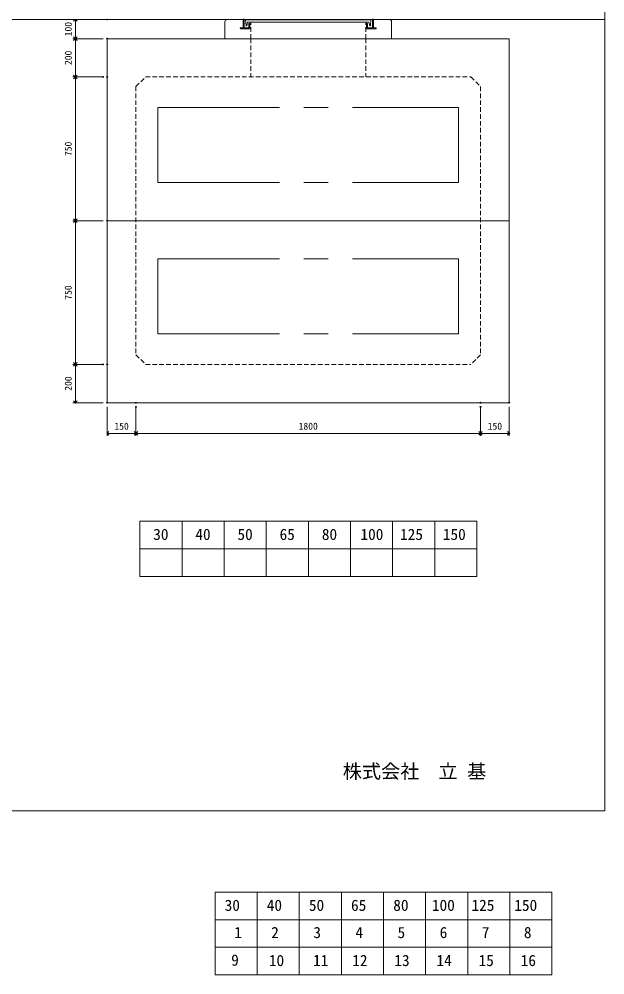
# Model space of a CAD drawing. Units: millimetres, scale not verified. Extents: x -9756 to 9755, y -4704 to 4703.
# Drawn here: x 6695 to 9755, y -4704 to 285 of the extents above; entities that cross this region are included whole.
import ezdxf
from ezdxf.enums import TextEntityAlignment as Align

# ---------------------------------------------------------------- set-up
doc = ezdxf.new("R2010")
doc.units = ezdxf.units.MM
doc.header["$LTSCALE"] = 20
doc.header["$PDMODE"] = 32
doc.header["$PDSIZE"] = 4
doc.linetypes.add('DASHED1', pattern=[1.8, 1.2, -0.6])
doc.linetypes.add('USER2', pattern=[50.8, 31.75, -6.35, 6.35, -6.35])
for name, color, linetype, lineweight in [('0-0_0', 7, 'Continuous', 5), ('0-2_waku', 7, 'Continuous', 18), ('0-3_gaikei', 7, 'Continuous', 18), ('0-4_kakure', 7, 'DASHED1', 5), ('0-5_sunpou', 7, 'Continuous', 5), ('0-A_futa', 3, 'Continuous', 18), ('0-B_GL', 4, 'Continuous', 18), ('0-D_文字１', 7, 'Continuous', 18), ('1-2_uchigawa2', 6, 'USER2', 18), ('1-4_文字２', 7, 'Continuous', 5)]:
    doc.layers.add(name, color=color, linetype=linetype, lineweight=lineweight)
doc.layers.add('0-1_Defpoints', color=7, linetype='Continuous')
doc.styles.add('ＭＳ ゴシック', font='')
doc.styles.get('ＭＳ ゴシック').set_extended_font_data('MS Gothic')

# ---------------------------------------------------------------- blocks, each defined once
blk = doc.blocks.new('_Open90')
at = {"layer": '0-5_sunpou'}
blk.add_line((0, 0), (-1, 0), dxfattribs=at)
blk.add_lwpolyline([(-0.5, 0.5), (0, 0), (-0.5, -0.5)], dxfattribs=at)
blk = doc.blocks.new('D128')
at = {"layer": '0-1_Defpoints'}
for p in [(13074.91, 3688.65), (12908.34, 2938.65), (13074.91, 2938.65)]:
    blk.add_point(p, dxfattribs=at)
at = {"layer": '0-5_sunpou'}
for p, q in [((13052.91, 3688.65), (12895.34, 3688.65)), ((12908.34, 3670.65), (12908.34, 2956.65)), ((13052.91, 2938.65), (12895.34, 2938.65))]:
    blk.add_line(p, q, dxfattribs=at)
at = {"layer": '0-5_sunpou', "xscale": 18, "yscale": 18}
for p, rotation in [((12908.34, 3688.65), 90), ((12908.34, 2938.65), 270)]:
    blk.add_blockref('_Open90', p, dxfattribs=dict(at, rotation=rotation))
at = {"layer": '0-5_sunpou', "style": 'ＭＳ ゴシック'}
blk.add_text('750', height=36.66, rotation=90, dxfattribs=at).set_placement((12900.34, 3276.15), align=Align.BOTTOM_LEFT)
blk = doc.blocks.new('D129')
at = {"layer": '0-1_Defpoints'}
for p in [(13074.91, 2938.65), (12908.34, 2188.65), (13074.91, 2188.65)]:
    blk.add_point(p, dxfattribs=at)
at = {"layer": '0-5_sunpou'}
for p, q in [((13052.91, 2938.65), (12895.34, 2938.65)), ((12908.34, 2920.65), (12908.34, 2206.65)), ((13052.91, 2188.65), (12895.34, 2188.65))]:
    blk.add_line(p, q, dxfattribs=at)
at = {"layer": '0-5_sunpou', "xscale": 18, "yscale": 18}
for p, rotation in [((12908.34, 2938.65), 90), ((12908.34, 2188.65), 270)]:
    blk.add_blockref('_Open90', p, dxfattribs=dict(at, rotation=rotation))
at = {"layer": '0-5_sunpou', "style": 'ＭＳ ゴシック'}
blk.add_text('750', height=36.66, rotation=90, dxfattribs=at).set_placement((12900.34, 2526.15), align=Align.BOTTOM_LEFT)
blk = doc.blocks.new('D130')
at = {"layer": '0-1_Defpoints'}
for p in [(13224.91, 1988.65), (15024.91, 1988.65), (15024.91, 1828.59)]:
    blk.add_point(p, dxfattribs=at)
at = {"layer": '0-5_sunpou'}
for p, q in [((13224.91, 1966.65), (13224.91, 1815.59)), ((15024.91, 1966.65), (15024.91, 1815.59)), ((13242.91, 1828.59), (15006.91, 1828.59))]:
    blk.add_line(p, q, dxfattribs=at)
at = {"layer": '0-5_sunpou', "xscale": 18, "yscale": 18, "rotation": 180}
blk.add_blockref('_Open90', (13224.91, 1828.59), dxfattribs=at)
at = {"layer": '0-5_sunpou', "xscale": 18, "yscale": 18}
blk.add_blockref('_Open90', (15024.91, 1828.59), dxfattribs=at)
at = {"layer": '0-5_sunpou', "style": 'ＭＳ ゴシック'}
blk.add_text('1800', height=36.66, dxfattribs=at).set_placement((14074.91, 1836.59), align=Align.BOTTOM_LEFT)
blk = doc.blocks.new('D136')
at = {"layer": '0-1_Defpoints'}
for p in [(13074.91, 3888.65), (12908.34, 3688.65), (13052.91, 3688.65)]:
    blk.add_point(p, dxfattribs=at)
at = {"layer": '0-5_sunpou'}
for p, q in [((13052.91, 3888.65), (12895.34, 3888.65)), ((12908.34, 3870.65), (12908.34, 3706.65)), ((13030.91, 3688.65), (12895.34, 3688.65))]:
    blk.add_line(p, q, dxfattribs=at)
at = {"layer": '0-5_sunpou', "xscale": 18, "yscale": 18}
for p, rotation in [((12908.34, 3888.65), 90), ((12908.34, 3688.65), 270)]:
    blk.add_blockref('_Open90', p, dxfattribs=dict(at, rotation=rotation))
at = {"layer": '0-5_sunpou', "style": 'ＭＳ ゴシック'}
blk.add_text('200', height=36.66, rotation=90, dxfattribs=at).set_placement((12900.34, 3751.15), align=Align.BOTTOM_LEFT)
blk = doc.blocks.new('D137')
at = {"layer": '0-1_Defpoints'}
for p in [(13074.91, 3988.65), (12908.34, 3888.65), (13074.91, 3888.65)]:
    blk.add_point(p, dxfattribs=at)
at = {"layer": '0-5_sunpou'}
for p, q in [((13052.91, 3988.65), (12895.34, 3988.65)), ((12908.34, 3970.65), (12908.34, 3906.65)), ((13052.91, 3888.65), (12895.34, 3888.65))]:
    blk.add_line(p, q, dxfattribs=at)
at = {"layer": '0-5_sunpou', "xscale": 18, "yscale": 18}
for p, rotation in [((12908.34, 3988.65), 90), ((12908.34, 3888.65), 270)]:
    blk.add_blockref('_Open90', p, dxfattribs=dict(at, rotation=rotation))
at = {"layer": '0-5_sunpou', "style": 'ＭＳ ゴシック'}
blk.add_text('100', height=36.66, rotation=90, dxfattribs=at).set_placement((12900.34, 3901.15), align=Align.BOTTOM_LEFT)
blk = doc.blocks.new('D138')
at = {"layer": '0-1_Defpoints'}
for p in [(13052.91, 2188.65), (12908.34, 1988.65), (13074.91, 1988.65)]:
    blk.add_point(p, dxfattribs=at)
at = {"layer": '0-5_sunpou'}
for p, q in [((13030.91, 2188.65), (12895.34, 2188.65)), ((12908.34, 2170.65), (12908.34, 2006.65)), ((13052.91, 1988.65), (12895.34, 1988.65))]:
    blk.add_line(p, q, dxfattribs=at)
at = {"layer": '0-5_sunpou', "xscale": 18, "yscale": 18}
for p, rotation in [((12908.34, 2188.65), 90), ((12908.34, 1988.65), 270)]:
    blk.add_blockref('_Open90', p, dxfattribs=dict(at, rotation=rotation))
at = {"layer": '0-5_sunpou', "style": 'ＭＳ ゴシック'}
blk.add_text('200', height=36.66, rotation=90, dxfattribs=at).set_placement((12900.34, 2051.15), align=Align.BOTTOM_LEFT)
blk = doc.blocks.new('D139')
at = {"layer": '0-1_Defpoints'}
for p in [(13074.91, 1988.65), (13224.91, 1966.65), (13224.91, 1828.59)]:
    blk.add_point(p, dxfattribs=at)
at = {"layer": '0-5_sunpou'}
for p, q in [((13074.91, 1966.65), (13074.91, 1815.59)), ((13224.91, 1944.65), (13224.91, 1815.59)), ((13092.91, 1828.59), (13206.91, 1828.59))]:
    blk.add_line(p, q, dxfattribs=at)
at = {"layer": '0-5_sunpou', "xscale": 18, "yscale": 18, "rotation": 180}
blk.add_blockref('_Open90', (13074.91, 1828.59), dxfattribs=at)
at = {"layer": '0-5_sunpou', "xscale": 18, "yscale": 18}
blk.add_blockref('_Open90', (13224.91, 1828.59), dxfattribs=at)
at = {"layer": '0-5_sunpou', "style": 'ＭＳ ゴシック'}
blk.add_text('150', height=36.66, dxfattribs=at).set_placement((13112.41, 1836.59), align=Align.BOTTOM_LEFT)
blk = doc.blocks.new('D140')
at = {"layer": '0-1_Defpoints'}
for p in [(15024.91, 1966.65), (15174.91, 1988.65), (15174.91, 1828.59)]:
    blk.add_point(p, dxfattribs=at)
at = {"layer": '0-5_sunpou'}
for p, q in [((15174.91, 1966.65), (15174.91, 1815.59)), ((15024.91, 1944.65), (15024.91, 1815.59)), ((15042.91, 1828.59), (15156.91, 1828.59))]:
    blk.add_line(p, q, dxfattribs=at)
at = {"layer": '0-5_sunpou', "xscale": 18, "yscale": 18, "rotation": 180}
blk.add_blockref('_Open90', (15024.91, 1828.59), dxfattribs=at)
at = {"layer": '0-5_sunpou', "xscale": 18, "yscale": 18}
blk.add_blockref('_Open90', (15174.91, 1828.59), dxfattribs=at)
at = {"layer": '0-5_sunpou', "style": 'ＭＳ ゴシック'}
blk.add_text('150', height=36.66, dxfattribs=at).set_placement((15062.41, 1836.59), align=Align.BOTTOM_LEFT)

msp = doc.modelspace()

# ---------------------------------------------------------------- linework, layer by layer
at = {"layer": '0-0_0'}
msp.add_line((7770.91, 183.14), (8640.91, 183.14), dxfattribs=at)
msp.add_lwpolyline([(7865.91, 183.14), (8605.91, 183.14), (7805.91, 183.14)], dxfattribs=at)
at = {"layer": '0-2_waku'}
for p, q in [((9755.43, 4168.76), (9755.43, -3846.86)), ((7326.68, -2335.86), (7326.68, -2623.86)), ((7326.68, -2335.86), (7326.68, -2623.86)), ((7326.68, -2335.86), (7326.68, -2623.86)), ((7326.68, -2335.86), (7326.68, -2623.86)), ((7326.68, -2335.86), (9086.68, -2335.86)), ((7546.68, -2335.86), (7546.68, -2623.86)), ((7766.68, -2335.86), (7766.68, -2623.86)), ((7766.68, -2335.86), (7766.68, -2623.86)), ((7986.68, -2335.86), (7986.68, -2623.86)), ((8206.68, -2335.86), (8206.68, -2623.86)), ((8426.68, -2335.86), (8426.68, -2623.86)), ((8646.68, -2335.86), (8646.68, -2623.86)), ((8866.68, -2335.86), (8866.68, -2623.86)), ((9086.68, -2335.86), (9086.68, -2623.86)), ((7326.68, -2479.86), (9086.68, -2479.86)), ((7326.68, -2623.86), (9086.68, -2623.86)), ((-2484.57, -3846.86), (9755.43, -3846.86))]:
    msp.add_line(p, q, dxfattribs=at)
msp.add_lwpolyline([(-2484.57, 4703.14), (9755.43, 4703.14), (9755.43, -3846.86)], dxfattribs=at)
at = {"layer": '0-3_gaikei'}
for p, q in [((7770.91, 183.14), (7770.91, 273.14)), ((7780.91, 283.14), (7865.91, 283.14)), ((8545.91, 283.14), (8630.91, 283.14)), ((8640.91, 183.14), (8640.91, 273.14)), ((7155.91, 183.14), (7155.91, -1716.86)), ((7155.91, 183.14), (9255.91, 183.14)), ((7770.91, 183.14), (7880.91, 183.14)), ((7805.91, 183.14), (8605.91, 183.14)), ((8640.91, 183.14), (8530.91, 183.14)), ((9255.91, 183.14), (9255.91, -1716.86)), ((7155.91, -766.86), (9255.91, -766.86)), ((7155.91, -1716.86), (9255.91, -1716.86))]:
    msp.add_line(p, q, dxfattribs=at)
for centre, radius, start, end in [((7780.33, 273.72), 9.44, 86.47383, 183.52617), ((8631.24, 273.47), 9.68, 358.04251, 91.95749), ((8630.91, 273.14), 10, 0, 10)]:
    msp.add_arc(centre, radius, start, end, dxfattribs=at)
at = {"layer": '0-4_kakure'}
for p, q in [((7905.91, 183.14), (7905.91, 269.64)), ((8505.91, 183.14), (8505.91, 269.64)), ((8505.91, 183.14), (8505.91, 267.64)), ((7905.91, 183.14), (7905.91, -16.86)), ((8505.91, 183.14), (8505.91, -16.86)), ((7305.91, -66.86), (7355.91, -16.86)), ((7355.91, -16.86), (9055.91, -16.86)), ((9055.91, -16.86), (9105.91, -66.86)), ((7305.91, -66.86), (7305.91, -1466.86)), ((9105.91, -66.86), (9105.91, -1466.86)), ((7305.91, -1466.86), (7355.91, -1516.86)), ((9105.91, -1466.86), (9055.91, -1516.86)), ((7355.91, -1516.86), (9055.91, -1516.86))]:
    msp.add_line(p, q, dxfattribs=at)
at = {"layer": '0-A_futa'}
for p, q in [((7865.91, 283.14), (7865.91, 240.14)), ((7867.91, 285.14), (7870.91, 285.14)), ((7870.91, 285.14), (7870.91, 240.14)), ((7878.72, 280.64), (8533.05, 280.64)), ((7878.72, 280.64), (7881.21, 250.64)), ((7881.21, 250.64), (7884.92, 250.64)), ((7889.24, 269.64), (7884.92, 250.64)), ((7889.24, 269.64), (8522.58, 269.64)), ((7895.91, 260.14), (7895.91, 240.14)), ((7897.91, 262.14), (7898.91, 262.14)), ((7900.91, 260.14), (7900.91, 235.14)), ((8510.91, 260.14), (8510.91, 235.14)), ((8513.91, 262.14), (8512.91, 262.14)), ((8515.91, 260.14), (8515.91, 240.14)), ((8522.58, 269.64), (8526.9, 250.64)), ((8530.8, 250.64), (8526.9, 250.64)), ((8533.05, 280.64), (8530.8, 250.64)), ((8540.91, 285.14), (8540.91, 240.14)), ((8540.91, 285.14), (8543.91, 285.14)), ((8545.91, 283.14), (8545.91, 240.14)), ((7850.91, 238.14), (7850.91, 237.14)), ((7852.91, 240.14), (7865.91, 240.14)), ((7900.91, 235.14), (7852.91, 235.14)), ((7870.91, 240.14), (7895.91, 240.14)), ((8510.91, 235.14), (8558.91, 235.14)), ((8540.91, 240.14), (8515.91, 240.14)), ((8558.91, 240.14), (8545.91, 240.14)), ((8560.91, 238.14), (8560.91, 237.14))]:
    msp.add_line(p, q, dxfattribs=at)
for centre, start, end in [((7867.91, 283.14), 90, 180), ((7897.91, 260.14), 90, 180), ((7898.91, 260.14), 0, 90), ((8512.91, 260.14), 90, 180), ((8513.91, 260.14), 0, 90), ((8543.91, 283.14), 0, 90), ((7852.91, 238.14), 90, 180), ((7852.91, 237.14), 180, 270), ((8558.91, 238.14), 0, 90), ((8558.91, 237.14), 270, 0)]:
    msp.add_arc(centre, 2, start, end, dxfattribs=at)
at = {"layer": '0-B_GL'}
msp.add_line((-2484.57, 283.14), (9755.43, 283.14), dxfattribs=at)
at = {"layer": '1-2_uchigawa2'}
for p, q in [((7420.91, -176.86), (7420.91, -566.86)), ((7420.91, -176.86), (8990.91, -176.86)), ((8990.91, -176.86), (8990.91, -566.86)), ((7420.91, -566.86), (8990.91, -566.86)), ((7420.91, -966.86), (8990.91, -966.86)), ((8990.91, -966.86), (8990.91, -1356.86))]:
    msp.add_line(p, q, dxfattribs=at)
msp.add_lwpolyline([(7420.91, -966.86), (7420.91, -1356.86), (8990.91, -1356.86)], dxfattribs=at)
at = {"layer": '1-4_文字２'}
for p, q in [((7718.9, -4271.55), (7718.9, -4559.55)), ((7718.9, -4271.55), (7718.9, -4559.55)), ((7718.9, -4271.55), (7718.9, -4559.55)), ((7718.9, -4271.55), (7718.9, -4559.55)), ((7718.9, -4271.55), (9478.9, -4271.55)), ((7718.9, -4271.55), (7718.9, -4559.55)), ((7718.9, -4271.55), (7718.9, -4559.55)), ((7718.9, -4271.55), (7718.9, -4559.55)), ((7718.9, -4271.55), (7718.9, -4559.55)), ((7718.9, -4271.55), (9478.9, -4271.55)), ((7938.9, -4271.55), (7938.9, -4559.55)), ((7938.9, -4271.55), (7938.9, -4559.55)), ((8158.9, -4271.55), (8158.9, -4559.55)), ((8158.9, -4271.55), (8158.9, -4559.55)), ((8158.9, -4271.55), (8158.9, -4559.55)), ((8158.9, -4271.55), (8158.9, -4559.55)), ((8378.9, -4271.55), (8378.9, -4559.55)), ((8378.9, -4271.55), (8378.9, -4559.55)), ((8598.9, -4271.55), (8598.9, -4559.55)), ((8598.9, -4271.55), (8598.9, -4559.55)), ((8818.9, -4271.55), (8818.9, -4559.55)), ((8818.9, -4271.55), (8818.9, -4559.55)), ((9038.9, -4271.55), (9038.9, -4559.55)), ((9038.9, -4271.55), (9038.9, -4559.55)), ((9258.9, -4271.55), (9258.9, -4559.55)), ((9258.9, -4271.55), (9258.9, -4559.55)), ((9478.9, -4271.55), (9478.9, -4559.55)), ((9478.9, -4271.55), (9478.9, -4559.55)), ((7718.9, -4415.55), (9478.9, -4415.55)), ((7718.9, -4415.55), (9478.9, -4415.55)), ((7718.9, -4559.55), (9478.9, -4559.55)), ((7718.9, -4559.55), (9478.9, -4559.55)), ((7718.9, -4559.55), (7718.9, -4703.55)), ((7718.9, -4559.55), (7718.9, -4703.55)), ((7718.9, -4559.55), (7718.9, -4703.55)), ((7718.9, -4559.55), (7718.9, -4703.55)), ((7718.9, -4559.55), (9478.9, -4559.55)), ((7718.9, -4559.55), (7718.9, -4703.55)), ((7718.9, -4559.55), (7718.9, -4703.55)), ((7718.9, -4559.55), (7718.9, -4703.55)), ((7718.9, -4559.55), (7718.9, -4703.55)), ((7718.9, -4559.55), (9478.9, -4559.55)), ((7938.9, -4559.55), (7938.9, -4703.55)), ((7938.9, -4559.55), (7938.9, -4703.55)), ((8158.9, -4559.55), (8158.9, -4703.55)), ((8158.9, -4559.55), (8158.9, -4703.55)), ((8158.9, -4559.55), (8158.9, -4703.55)), ((8158.9, -4559.55), (8158.9, -4703.55)), ((8378.9, -4559.55), (8378.9, -4703.55)), ((8378.9, -4559.55), (8378.9, -4703.55)), ((8598.9, -4559.55), (8598.9, -4703.55)), ((8598.9, -4559.55), (8598.9, -4703.55)), ((8818.9, -4559.55), (8818.9, -4703.55)), ((8818.9, -4559.55), (8818.9, -4703.55)), ((9038.9, -4559.55), (9038.9, -4703.55)), ((9038.9, -4559.55), (9038.9, -4703.55)), ((9258.9, -4559.55), (9258.9, -4703.55)), ((9258.9, -4559.55), (9258.9, -4703.55)), ((9478.9, -4559.55), (9478.9, -4703.55)), ((9478.9, -4559.55), (9478.9, -4703.55)), ((7718.9, -4703.55), (9478.9, -4703.55)), ((7718.9, -4703.55), (9478.9, -4703.55))]:
    msp.add_line(p, q, dxfattribs=at)

# ---------------------------------------------------------------- block references
at = {"layer": '0-5_sunpou'}
for name in ['D137', 'D136', 'D128', 'D129', 'D138', 'D139', 'D130', 'D140']:
    msp.add_blockref(name, (-5919, -3705.51), dxfattribs=at)

# ---------------------------------------------------------------- texts
at = {"layer": '0-D_文字１', "style": 'ＭＳ ゴシック'}
for s, height, p in [('30', 58.65, (7396.03, -2451.08)), ('40', 58.65, (7616.03, -2451.08)), ('50', 58.65, (7836.03, -2451.08)), ('65', 58.65, (8056.03, -2451.08)), ('80', 58.65, (8276.84, -2451.08)), ('100', 58.65, (8478.59, -2451.08)), ('125', 58.65, (8685.37, -2451.08)), ('150', 58.65, (8908.89, -2451.08)), ('株式会社\u3000立 基 ', 73.31, (8386.24, -3699.58))]:
    msp.add_text(s, height=height, dxfattribs=at).set_placement(p, align=Align.BOTTOM_LEFT)
at = {"layer": '1-4_文字２', "style": 'ＭＳ ゴシック'}
for s, p in [('30', (7769.2, -4387.18)), ('30', (7769.2, -4387.18)), ('40', (7989.2, -4387.18)), ('40', (7989.2, -4387.18)), ('50', (8209.2, -4387.18)), ('50', (8209.2, -4387.18)), ('65', (8429.2, -4387.18)), ('65', (8429.2, -4387.18)), ('80', (8650.02, -4387.18)), ('80', (8650.02, -4387.18)), ('100', (8851.76, -4387.18)), ('100', (8851.76, -4387.18)), ('125', (9058.54, -4387.18)), ('125', (9058.54, -4387.18)), ('150', (9282.07, -4387.18)), ('150', (9282.07, -4387.18)), ('1', (7819.5, -4529.25)), ('2', (8012.37, -4529.25)), ('3', (8232.37, -4529.25)), ('4', (8452.37, -4529.25)), ('5', (8672.37, -4529.25)), ('6', (8892.37, -4529.25)), ('7', (9112.37, -4529.25)), ('8', (9332.37, -4529.25)), ('9', (7803.36, -4673.25)), ('10', (8000.19, -4675.18)), ('11', (8231.19, -4675.18)), ('12', (8435.6, -4675.18)), ('13', (8655.6, -4675.18)), ('14', (8875.6, -4675.18)), ('15', (9095.6, -4675.18)), ('16', (9315.6, -4675.18))]:
    msp.add_text(s, height=58.65, dxfattribs=at).set_placement(p, align=Align.BOTTOM_LEFT)

doc.saveas('drawing.dxf')
